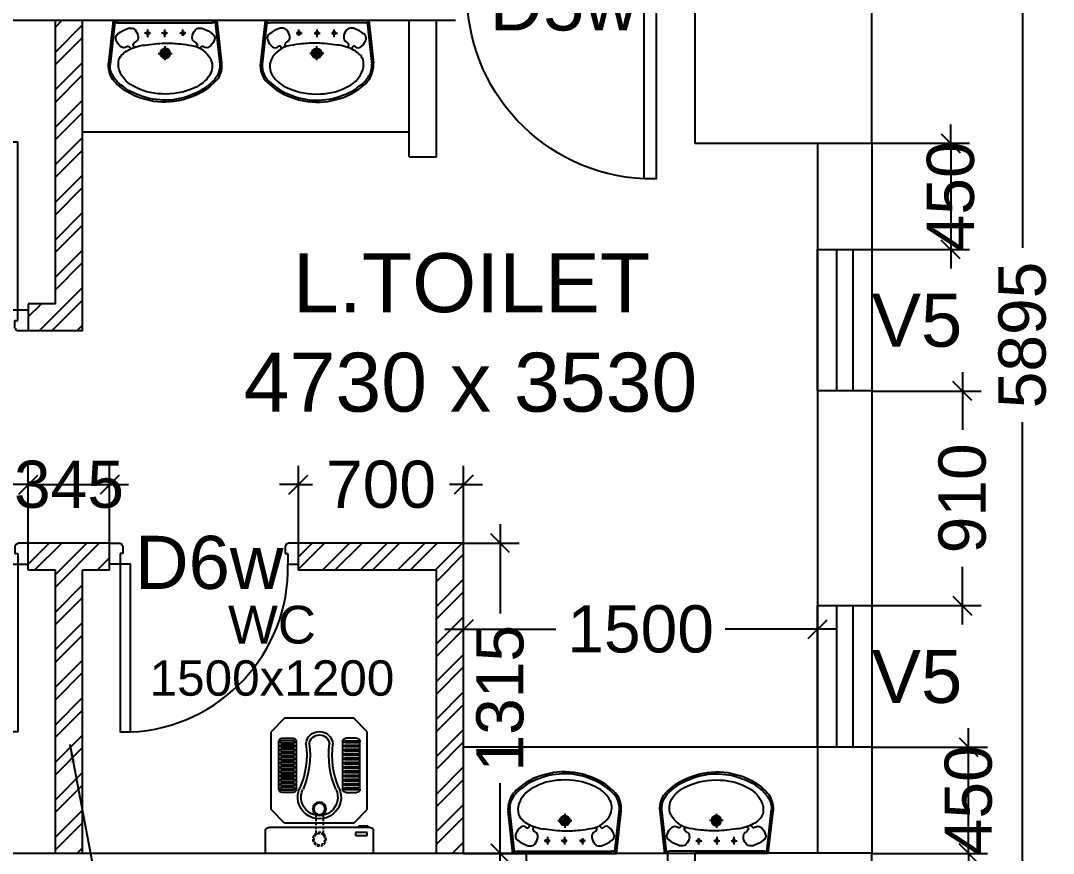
# Model space of a CAD drawing. Extents: x 6345096 to 6738923, y -6490958 to -6305885.
# Drawn here: x 6535432 to 6539809, y -6372246 to -6368716 of the extents above; entities that cross this region are included whole.
import ezdxf
from ezdxf.enums import TextEntityAlignment as Align

# ---------------------------------------------------------------- set-up
doc = ezdxf.new("R2010")
doc.units = 0
doc.header["$LTSCALE"] = 600
doc.header["$MEASUREMENT"] = 0
doc.header["$PDMODE"] = 35
doc.linetypes.add('HIDDEN', pattern=[0.375, 0.25, -0.125])
doc.layers.get('0').update_dxf_attribs({"linetype": 'CONTINUOUS'})
doc.layers.get('Defpoints').update_dxf_attribs({"linetype": 'CONTINUOUS'})
for name, color, linetype in [('DOOR', 32, 'CONTINUOUS'), ('HS', 251, 'CONTINUOUS'), ('joinery', 7, 'CONTINUOUS'), ('LA-column', 3, 'CONTINUOUS'), ('Room Dim', 1, 'CONTINUOUS'), ('T Wall', 8, 'CONTINUOUS'), ('TEXT', 6, 'CONTINUOUS'), ('Toi-Euip', 8, 'CONTINUOUS'), ('toi-fix', 46, 'CONTINUOUS'), ('Toi. Wall Hat', 3, 'CONTINUOUS'), ('Walls', 7, 'CONTINUOUS'), ('WIN', 151, 'CONTINUOUS'), ('Working Dim', 5, 'CONTINUOUS')]:
    doc.layers.add(name, color=color, linetype=linetype)
doc.styles.add('ari', font='arial.ttf')
doc.styles.add('ARIAL', font='arial.ttf')
doc.dimstyles.new('int. dim', dxfattribs={"dimtxt": 200, "dimasz": 80, "dimexe": 80, "dimexo": 0, "dimgap": 70, "dimtad": 0, "dimdec": 0, "dimzin": 12, "dimdsep": 46, "dimtxsty": 'ari', "dimblk": 'OBLIQUE', "dimcen": 2, "dimdle": 80, "dimclrd": 256, "dimclre": 256, "dimclrt": 6, "dimadec": 0, "dimazin": 0, "dimtfac": 1, "dimtdec": 0, "dimtix": 1, "dimtmove": 2, "dimatfit": 3, "dimfxl": 1, "dimtolj": 1, "dimtzin": 0, "dimlwd": -1, "dimlwe": -1, "dimarcsym": 0})

# ---------------------------------------------------------------- blocks, each defined once
blk = doc.blocks.new('A$C4D064DB7')
at = {"layer": 'Toi-Euip', "color": 8}
for p, q in [((-219.3, -1), (-239.3, 178)), ((-212.3, 5.4), (-232.3, 184.5)), ((212.2, 4.9), (232.3, 184.5)), ((219.2, -1), (239.3, 178)), ((-28.5, 137.9), (30, 137.9)), ((0.9, 167), (0.9, 107.5)), ((-61.3, 51.7), (-86.8, 51.7)), ((-73.1, 68.7), (-73.1, 37.2)), ((11.1, 51.7), (-14.3, 51.7)), ((-0.6, 68.7), (-0.6, 37.2)), ((87.9, 51.7), (62.5, 51.7)), ((76.2, 63.6), (76.2, 37.2)), ((-204.6, 8.3), (200.4, 8.3)), ((-219.3, -1), (219.2, -1))]:
    blk.add_line(p, q, dxfattribs=at)
for centre, radius in [((0.9, 137.9), 20.9), ((0.9, 137.9), 15), ((0.9, 137.9), 10.5), ((-73.1, 51.7), 6.23), ((-0.6, 51.7), 6.23), ((76.2, 51.7), 6.23)]:
    blk.add_circle(centre, radius, dxfattribs=at)
for centre, radius, start, end in [((-15, 63.3), 278.1, 103.6801, 133.1199), ((-52.1, 129.5), 194.1, 106.9894, 130.6854), ((-12.7, 69.4), 239.9, 90.5187, 121.0564), ((0.4, 42.8), 293.4, 66.1951, 111.8497), ((-3.7, 79.1), 265.8, 77.1391, 106.8516), ((4.5, 21.6), 288.4, 65.4107, 93.8454), ((11, 56.9), 284.8, 46.3845, 81.023), ((17.4, 64.4), 266.9, 46.2173, 67.6674), ((-135.9, 190.3), 102.7, 132.34, 168.5521), ((-115.7, 175.3), 119.3, 121.8415, 151.2146), ((-79.5, 166.9), 122.1, 117.7975, 160.6946), ((74.5, 158), 135.4, 31.8603, 68.3132), ((143.8, 190.8), 96.4, 352.3942, 48.6169), ((-156.9, 191.3), 75.7, 146.7911, 185.1402), ((131.4, 192.6), 68.8, 336.7779, 32.4081), ((140.9, 188.9), 91.5, 357.2238, 48.0895), ((-159.3, 187.8), 80.7, 163.2392, 186.9959), ((-105.8, 184.4), 91.8, 165.5854, 192.6546), ((-124.3, 195.5), 77.6, 203.693, 246.3813), ((98.1, 210.4), 106.4, 278.0202, 335.0221), ((-154.2, 64.6), 55.1, 124.9669, 161.6496), ((-174.7, 96.4), 17.3, 50.4642, 129.5358), ((-157.9, 115.7), 8.33, 226.0403, 306.1074), ((-73.6, 263.8), 161.7, 239.5902, 265.9719), ((-156.5, 116.7), 8.45, 294.5104, 30.3287), ((-126.4, 102.5), 8.28, 83.1526, 217.3039), ((-110.1, 109.7), 26, 208.2715, 253.614), ((33.5, 869.5), 776.1, 261.2228, 267.52), ((-3.1, 803.8), 709.6, 270.2431, 275.5482), ((44.3, 384), 287.3, 274.2321, 283.8267), ((112.1, 109.7), 26, 286.386, 331.7285), ((129.6, 102.2), 7.16, 318.2984, 78.6803), ((157.9, 115.9), 7.49, 165.1523, 247.9307), ((159.9, 115.7), 8.33, 233.8926, 313.9597), ((176.7, 96.4), 17.3, 50.4642, 129.5358), ((156.2, 64.6), 55.1, 18.3504, 55.0331), ((-188.7, 72.6), 20.1, 152.4908, 243.191), ((-120.2, 149.2), 122.2, 230.5982, 250.4136), ((-161, 71.5), 47.7, 305.0585, 347.193), ((-144.2, 69.4), 30.9, 343.9654, 29.9209), ((146.2, 69.4), 30.9, 150.0791, 196.0346), ((163, 71.5), 47.7, 192.807, 234.9415), ((122.2, 149.2), 122.2, 289.5864, 309.4018), ((190.7, 72.6), 20.1, 296.809, 27.5092), ((-200, -15.1), 23.9, 101.1451, 143.7785), ((-145.6, 63.1), 33, 241.9192, 291.3561), ((147.6, 63.1), 33, 248.6439, 298.0808), ((199.8, -16.6), 24.9, 38.7487, 88.5796)]:
    blk.add_arc(centre, radius, start, end, dxfattribs=at)
blk = doc.blocks.new('Z$W@#1841')
at = {"layer": 'DOOR'}
for p, q in [((-267.6, -167.4), (-317.3, -167.4)), ((-317.3, -167.4), (-317.3, -267.4)), ((-267.6, -217.9), (-267.6, -167.4)), ((533, -217.9), (533, -167.4)), ((533, -167.4), (582.7, -167.4)), ((582.7, -167.4), (582.7, -267.4)), ((-254.1, -217.9), (-267.6, -217.9)), ((-254.1, -253.9), (-254.1, -217.9)), ((519.5, -253.9), (519.5, -217.9)), ((519.5, -217.9), (533, -217.9)), ((-254.1, -253.9), (-256.3, -253.9)), ((519.5, -253.9), (521.7, -253.9)), ((-317.3, -267.4), (-267.6, -267.4)), ((-267.6, -267.4), (-267.6, -265.2)), ((533, -267.4), (533, -265.2)), ((582.7, -267.4), (533, -267.4))]:
    blk.add_line(p, q, dxfattribs=at)
blk.add_lwpolyline([(482.5, 633.2), (482.5, -167.4), (533, -167.4), (533, 633.2)], close=True, dxfattribs=at)
at = {"layer": 'DOOR', "color": 145}
blk.add_arc((518.4, -152.1), 786.1, 92.6177, 181.1129, dxfattribs=at)
at = {"layer": 'DOOR'}
for centre, start, end in [((-267.6, -253.9), 270, 0), ((533, -253.9), 180, 270)]:
    blk.add_arc(centre, 11.2, start, end, dxfattribs=at)
blk = doc.blocks.new('A$C37B60793')
at = {"layer": 'toi-fix', "color": 8}
for p, q in [((0, 303.1), (127, 303.1)), ((0, -306.5), (0, 303.1)), ((146, -287.4), (146, 284.1)), ((171.2, 195), (247.4, 271.2)), ((247.4, 271.2), (685.9, 271.2)), ((762.1, 195), (685.9, 271.2)), ((171.2, -195.4), (171.2, 195)), ((343.3, 148.1), (343.3, 207.9)), ((358.5, 218.7), (358.5, 139.2)), ((369.5, 218.7), (358.5, 218.7)), ((362.3, 226.9), (630.5, 226.9)), ((369.5, 139.2), (369.5, 218.7)), ((382.7, 218.7), (382.7, 139.2)), ((393.7, 218.7), (382.7, 218.7)), ((393.7, 139.2), (393.7, 218.7)), ((406.9, 218.7), (406.9, 139.2)), ((417.9, 218.7), (406.9, 218.7)), ((417.9, 139.2), (417.9, 218.7)), ((431, 218.7), (431, 139.2)), ((442.1, 218.7), (431, 218.7)), ((442.1, 139.2), (442.1, 218.7)), ((455.2, 218.7), (455.2, 139.2)), ((466.3, 218.7), (455.2, 218.7)), ((466.3, 139.2), (466.3, 218.7)), ((479.4, 218.7), (479.4, 139.2)), ((490.5, 218.7), (479.4, 218.7)), ((490.5, 139.2), (490.5, 218.7)), ((503.6, 218.7), (503.6, 139.2)), ((514.6, 218.7), (503.6, 218.7)), ((514.6, 139.2), (514.6, 218.7)), ((527.8, 218.7), (527.8, 139.2)), ((538.8, 218.7), (527.8, 218.7)), ((538.8, 139.2), (538.8, 218.7)), ((552, 218.7), (552, 139.2)), ((563, 218.7), (552, 218.7)), ((563, 139.2), (563, 218.7)), ((576.2, 218.7), (576.2, 139.2)), ((587.2, 218.7), (576.2, 218.7)), ((587.2, 139.2), (587.2, 218.7)), ((600.4, 218.7), (600.4, 139.2)), ((611.4, 218.7), (600.4, 218.7)), ((611.4, 139.2), (611.4, 218.7)), ((624.5, 218.7), (624.5, 139.2)), ((635.6, 218.7), (624.5, 218.7)), ((635.6, 139.2), (635.6, 218.7)), ((649.5, 207.9), (649.5, 148.1)), ((762.1, -195.4), (762.1, 195)), ((358.5, 139.2), (369.5, 139.2)), ((630.5, 129.1), (362.3, 129.1)), ((382.7, 139.2), (393.7, 139.2)), ((406.9, 139.2), (417.9, 139.2)), ((431, 139.2), (442.1, 139.2)), ((455.2, 139.2), (466.3, 139.2)), ((479.4, 139.2), (490.5, 139.2)), ((503.6, 139.2), (514.6, 139.2)), ((527.8, 139.2), (538.8, 139.2)), ((552, 139.2), (563, 139.2)), ((576.2, 139.2), (587.2, 139.2)), ((600.4, 139.2), (611.4, 139.2)), ((624.5, 139.2), (635.6, 139.2)), ((343.3, -151.5), (343.3, -211.2)), ((358.5, -222), (358.5, -142.6)), ((358.5, -142.6), (369.5, -142.6)), ((630.5, -132.4), (362.3, -132.4)), ((369.5, -142.6), (369.5, -222)), ((382.7, -222), (382.7, -142.6)), ((382.7, -142.6), (393.7, -142.6)), ((393.7, -142.6), (393.7, -222)), ((406.9, -222), (406.9, -142.6)), ((406.9, -142.6), (417.9, -142.6)), ((417.9, -142.6), (417.9, -222)), ((431, -222), (431, -142.6)), ((431, -142.6), (442.1, -142.6)), ((442.1, -142.6), (442.1, -222)), ((455.2, -222), (455.2, -142.6)), ((455.2, -142.6), (466.3, -142.6)), ((466.3, -142.6), (466.3, -222)), ((479.4, -222), (479.4, -142.6)), ((479.4, -142.6), (490.5, -142.6)), ((490.5, -142.6), (490.5, -222)), ((503.6, -222), (503.6, -142.6)), ((503.6, -142.6), (514.6, -142.6)), ((514.6, -142.6), (514.6, -222)), ((527.8, -222), (527.8, -142.6)), ((527.8, -142.6), (538.8, -142.6)), ((538.8, -142.6), (538.8, -222)), ((552, -222), (552, -142.6)), ((552, -142.6), (563, -142.6)), ((563, -142.6), (563, -222)), ((576.2, -222), (576.2, -142.6)), ((576.2, -142.6), (587.2, -142.6)), ((587.2, -142.6), (587.2, -222)), ((600.4, -222), (600.4, -142.6)), ((600.4, -142.6), (611.4, -142.6)), ((611.4, -142.6), (611.4, -222)), ((624.5, -222), (624.5, -142.6)), ((624.5, -142.6), (635.6, -142.6)), ((635.6, -142.6), (635.6, -222)), ((649.5, -211.2), (649.5, -151.5)), ((117.8, -205), (100.3, -205)), ((100.3, -205), (100.3, -270.7)), ((117.8, -270.7), (117.8, -205)), ((153.7, -221.4), (147.5, -221.4)), ((147.5, -221.4), (147.5, -276.8)), ((153.7, -276.8), (153.7, -221.4)), ((171.2, -195.4), (247.4, -271.6)), ((369.5, -222), (358.5, -222)), ((362.3, -230.3), (630.5, -230.3)), ((393.7, -222), (382.7, -222)), ((417.9, -222), (406.9, -222)), ((442.1, -222), (431, -222)), ((466.3, -222), (455.2, -222)), ((490.5, -222), (479.4, -222)), ((514.6, -222), (503.6, -222)), ((538.8, -222), (527.8, -222)), ((563, -222), (552, -222)), ((587.2, -222), (576.2, -222)), ((611.4, -222), (600.4, -222)), ((635.6, -222), (624.5, -222)), ((685.9, -271.6), (762.1, -195.4)), ((100.3, -270.7), (117.8, -270.7)), ((147.5, -276.8), (153.7, -276.8)), ((247.4, -271.6), (685.9, -271.6)), ((0, -306.5), (127, -306.5))]:
    blk.add_line(p, q, dxfattribs=at)
at = {"layer": 'toi-fix', "color": 8, "linetype": 'HIDDEN', "ltscale": 0.1}
for p, q in [((219.3, 19), (111.7, 19)), ((219.3, -22.3), (111.7, -22.3))]:
    blk.add_line(p, q, dxfattribs=at)
at = {"layer": 'toi-fix', "color": 8, "extrusion": (0, 0, -1)}
for centre, major_axis, start_param, end_param in [((127, 284.1), (-13.5, -13.5), 2.356194, 3.926991), ((362.3, 207.9), (13.5, -13.5), 2.356194, 3.926991), ((630.5, 207.9), (-13.5, -13.5), 2.356194, 3.926991), ((316.3, -1.7), (0, -122.2), -0.449608, 3.591264), ((362.3, 148.1), (-13.5, -13.5), -0.785398, 0.785398), ((630.5, 148.1), (-13.5, -13.5), 3.926991, 5.497787), ((316.3, -1.7), (0, -103.2), -0.449671, 3.591202), ((554, 536.4), (-29.4, -484.3), -0.19615, 0.346746), ((554, 536.4), (-11.6, -466), -0.160496, 0.3824), ((611.1, -1.7), (-54, -54), 2.434309, 5.419673), ((251.3, -1.7), (-26.9, -26.9), 0.785398, 7.068583), ((251.3, -1.7), (-22.5, -22.5), 0.785398, 7.068583), ((611.1, -1.7), (40.6, -40.6), 4.005105, 6.990469), ((554, -539.7), (29.4, -484.3), 2.794864, 3.33776), ((554, -539.7), (11.6, -466), 2.7592, 3.302095), ((362.3, -151.5), (13.5, -13.5), 2.356194, 3.926991), ((630.5, -151.5), (13.5, -13.5), 3.926991, 5.497787), ((362.3, -211.2), (-13.5, -13.5), -0.785398, 0.785398), ((630.5, -211.2), (13.5, -13.5), 5.497787, 7.068583), ((127, -287.4), (13.5, -13.5), 5.497787, 7.068583)]:
    blk.add_ellipse(centre, major_axis=major_axis, ratio=1, start_param=start_param, end_param=end_param, dxfattribs=at)
at = {"layer": 'toi-fix', "color": 8, "linetype": 'HIDDEN', "ltscale": 0.1, "extrusion": (0, 0, -1)}
for major_axis, start_param, end_param in [((26.9, -26.9), 2.356194490188911, 8.639379797368496), ((22.5, -22.5), 2.356194490188169, 8.639379797367756)]:
    blk.add_ellipse((79.7, -1.7), major_axis=major_axis, ratio=1, start_param=start_param, end_param=end_param, dxfattribs=at)
blk = doc.blocks.new('_Oblique')
at = {"color": 0, "linetype": 'ByBlock', "lineweight": -2}
blk.add_line((-0.5, -0.5), (0.5, 0.5), dxfattribs=at)
blk = doc.blocks.new('*D521')
at = {"layer": 'Defpoints', "color": 0, "transparency": 16777216}
for p in [(6539039.5, -6369235.6, 10.3), (6539039.5, -6369685.6, 10.3), (6539373.7, -6369685.6)]:
    blk.add_point(p, dxfattribs=at)
at = {"layer": 'Working Dim', "transparency": 16777216}
for p, q in [((6539373.7, -6369235.6), (6539373.7, -6369155.6)), ((6539039.5, -6369235.6), (6539453.7, -6369235.6)), ((6539373.7, -6369235.6), (6539373.7, -6369685.6)), ((6539039.5, -6369685.6), (6539453.7, -6369685.6)), ((6539373.7, -6369685.6), (6539373.7, -6369765.6))]:
    blk.add_line(p, q, dxfattribs=at)
at = {"layer": 'Working Dim', "transparency": 16777216, "xscale": 80, "yscale": 80, "zscale": 80}
for p, rotation in [((6539373.7, -6369235.6), 270), ((6539373.7, -6369685.6), 90)]:
    blk.add_blockref('_Oblique', p, dxfattribs=dict(at, rotation=rotation))
at = {"layer": 'Working Dim', "color": 6, "transparency": 16777216, "insert": (6539373.7, -6369460.6), "char_height": 200, "attachment_point": 5, "rotation": 90, "style": 'ari'}
blk.add_mtext('\\A1;450', dxfattribs=at)
blk = doc.blocks.new('*D522')
at = {"layer": 'Defpoints', "color": 0, "transparency": 16777216}
for p in [(6539039.5, -6371795.5), (6539449.1, -6371795.5), (6539039.5, -6372245.6, 5.1)]:
    blk.add_point(p, dxfattribs=at)
at = {"layer": 'Working Dim', "transparency": 16777216}
for p, q in [((6539449.1, -6371795.5), (6539449.1, -6371715.5)), ((6539039.5, -6371795.5), (6539529.1, -6371795.5)), ((6539449.1, -6372245.6), (6539449.1, -6371795.5)), ((6539039.5, -6372245.6), (6539529.1, -6372245.6)), ((6539449.1, -6372245.6), (6539449.1, -6372325.6))]:
    blk.add_line(p, q, dxfattribs=at)
at = {"layer": 'Working Dim', "transparency": 16777216, "xscale": 80, "yscale": 80, "zscale": 80}
for p, rotation in [((6539449.1, -6371795.5), 270), ((6539449.1, -6372245.6), 90)]:
    blk.add_blockref('_Oblique', p, dxfattribs=dict(at, rotation=rotation))
at = {"layer": 'Working Dim', "color": 6, "transparency": 16777216, "insert": (6539449.1, -6372020.6), "char_height": 200, "attachment_point": 5, "rotation": 90, "style": 'ari'}
blk.add_mtext('\\A1;450', dxfattribs=at)
blk = doc.blocks.new('*D523')
at = {"layer": 'Defpoints', "color": 0, "transparency": 16777216}
for p in [(6539039.5, -6370285.6, 10.3), (6539423.3, -6370285.6), (6539039.5, -6371195.5)]:
    blk.add_point(p, dxfattribs=at)
at = {"layer": 'Working Dim', "transparency": 16777216}
for p, q in [((6539423.3, -6370205.6), (6539423.3, -6370450)), ((6539039.5, -6370285.6), (6539503.3, -6370285.6)), ((6539423.3, -6371275.5), (6539423.3, -6371031.2)), ((6539039.5, -6371195.5), (6539503.3, -6371195.5))]:
    blk.add_line(p, q, dxfattribs=at)
at = {"layer": 'Working Dim', "transparency": 16777216, "xscale": 80, "yscale": 80, "zscale": 80}
for p, rotation in [((6539423.3, -6370285.6), 90), ((6539423.3, -6371195.5), 270)]:
    blk.add_blockref('_Oblique', p, dxfattribs=dict(at, rotation=rotation))
at = {"layer": 'Working Dim', "color": 6, "transparency": 16777216, "insert": (6539423.3, -6370740.6), "char_height": 200, "attachment_point": 5, "rotation": 90, "style": 'ari'}
blk.add_mtext('\\A1;910', dxfattribs=at)
blk = doc.blocks.new('*D528')
at = {"layer": 'Defpoints', "color": 0, "transparency": 16777216}
for p in [(6537309.4, -6371295.4), (6538809.5, -6371295.4), (6538809.5, -6371295.4)]:
    blk.add_point(p, dxfattribs=at)
at = {"layer": 'Working Dim', "transparency": 16777216}
for p, q in [((6537309.4, -6371295.4), (6537309.4, -6371215.4)), ((6538809.5, -6371295.4), (6538809.5, -6371215.4)), ((6537229.4, -6371295.4), (6537700.6, -6371295.4)), ((6538889.5, -6371295.4), (6538418.3, -6371295.4))]:
    blk.add_line(p, q, dxfattribs=at)
at = {"layer": 'Working Dim', "transparency": 16777216, "xscale": 80, "yscale": 80, "zscale": 80, "rotation": 180}
blk.add_blockref('_Oblique', (6537309.4, -6371295.4), dxfattribs=at)
at = {"layer": 'Working Dim', "transparency": 16777216, "xscale": 80, "yscale": 80, "zscale": 80}
blk.add_blockref('_Oblique', (6538809.5, -6371295.4), dxfattribs=at)
at = {"layer": 'Working Dim', "color": 6, "transparency": 16777216, "insert": (6538059.5, -6371295.4), "char_height": 200, "attachment_point": 5, "style": 'ari'}
blk.add_mtext('\\A1;1500', dxfattribs=at)
blk = doc.blocks.new('*D529')
at = {"layer": 'Defpoints', "color": 0, "transparency": 16777216}
for p in [(6537309.4, -6370930.6), (6537464.3, -6370930.6), (6537309.4, -6372245.6)]:
    blk.add_point(p, dxfattribs=at)
at = {"layer": 'Working Dim', "transparency": 16777216}
for p, q in [((6537464.3, -6370850.6), (6537464.3, -6371228.1)), ((6537309.4, -6370930.6), (6537544.3, -6370930.6)), ((6537464.3, -6372325.6), (6537464.3, -6371948.1)), ((6537309.4, -6372245.6), (6537544.3, -6372245.6))]:
    blk.add_line(p, q, dxfattribs=at)
at = {"layer": 'Working Dim', "transparency": 16777216, "xscale": 80, "yscale": 80, "zscale": 80}
for p, rotation in [((6537464.3, -6370930.6), 90), ((6537464.3, -6372245.6), 270)]:
    blk.add_blockref('_Oblique', p, dxfattribs=dict(at, rotation=rotation))
at = {"layer": 'Working Dim', "color": 6, "transparency": 16777216, "insert": (6537464.3, -6371588.1), "char_height": 200, "attachment_point": 5, "rotation": 90, "style": 'ari'}
blk.add_mtext('\\A1;1315', dxfattribs=at)
blk = doc.blocks.new('*D531')
at = {"layer": 'Defpoints', "color": 0, "transparency": 16777216}
for p in [(6535809.4, -6370682.3), (6535464.4, -6370930.6), (6535809.4, -6370930.6)]:
    blk.add_point(p, dxfattribs=at)
at = {"layer": 'Working Dim', "transparency": 16777216}
for p, q in [((6535464.4, -6370930.6), (6535464.4, -6370602.3)), ((6535809.4, -6370930.6), (6535809.4, -6370602.3)), ((6535464.4, -6370682.3), (6535384.4, -6370682.3)), ((6535464.4, -6370682.3), (6535809.4, -6370682.3)), ((6535809.4, -6370682.3), (6535889.4, -6370682.3))]:
    blk.add_line(p, q, dxfattribs=at)
at = {"layer": 'Working Dim', "transparency": 16777216, "xscale": 80, "yscale": 80, "zscale": 80}
blk.add_blockref('_Oblique', (6535464.4, -6370682.3), dxfattribs=at)
at = {"layer": 'Working Dim', "transparency": 16777216, "xscale": 80, "yscale": 80, "zscale": 80, "rotation": 180}
blk.add_blockref('_Oblique', (6535809.4, -6370682.3), dxfattribs=at)
at = {"layer": 'Working Dim', "color": 6, "transparency": 16777216, "insert": (6535636.9, -6370682.3), "char_height": 200, "attachment_point": 5, "style": 'ari'}
blk.add_mtext('\\A1;345', dxfattribs=at)
blk = doc.blocks.new('*D532')
at = {"layer": 'Defpoints', "color": 0, "transparency": 16777216}
for p in [(6537309.4, -6370682.3), (6536609.4, -6370930.6), (6537309.4, -6370930.6)]:
    blk.add_point(p, dxfattribs=at)
at = {"layer": 'Working Dim', "transparency": 16777216}
for p, q in [((6536609.4, -6370930.6), (6536609.4, -6370602.3)), ((6537309.4, -6370930.6), (6537309.4, -6370602.3)), ((6536609.4, -6370682.3), (6536529.4, -6370682.3)), ((6536609.4, -6370682.3), (6536669.6, -6370682.3)), ((6537309.4, -6370682.3), (6537249.2, -6370682.3)), ((6537309.4, -6370682.3), (6537389.4, -6370682.3))]:
    blk.add_line(p, q, dxfattribs=at)
at = {"layer": 'Working Dim', "transparency": 16777216, "xscale": 80, "yscale": 80, "zscale": 80}
blk.add_blockref('_Oblique', (6536609.4, -6370682.3), dxfattribs=at)
at = {"layer": 'Working Dim', "transparency": 16777216, "xscale": 80, "yscale": 80, "zscale": 80, "rotation": 180}
blk.add_blockref('_Oblique', (6537309.4, -6370682.3), dxfattribs=at)
at = {"layer": 'Working Dim', "color": 6, "transparency": 16777216, "insert": (6536959.4, -6370682.3), "char_height": 200, "attachment_point": 5, "style": 'ari'}
blk.add_mtext('\\A1;700', dxfattribs=at)
blk = doc.blocks.new('*D542')
at = {"layer": 'Defpoints', "color": 0, "transparency": 16777216}
for p in [(6539677.4, -6367100.6), (6539766.2, -6367100.6, -1.1), (6539039.5, -6372995.6, 5.1)]:
    blk.add_point(p, dxfattribs=at)
at = {"layer": 'Working Dim', "transparency": 16777216}
for p, q in [((6539677.4, -6367020.6), (6539677.4, -6369678.7)), ((6539766.2, -6367100.6), (6539597.4, -6367100.6)), ((6539677.4, -6373075.6), (6539677.4, -6370417.5)), ((6539039.5, -6372995.6), (6539757.4, -6372995.6))]:
    blk.add_line(p, q, dxfattribs=at)
at = {"layer": 'Working Dim', "transparency": 16777216, "xscale": 80, "yscale": 80, "zscale": 80}
for p, rotation in [((6539677.4, -6367100.6), 90), ((6539677.4, -6372995.6), 270)]:
    blk.add_blockref('_Oblique', p, dxfattribs=dict(at, rotation=rotation))
at = {"layer": 'Working Dim', "color": 6, "transparency": 16777216, "insert": (6539677.4, -6370048.1), "char_height": 200, "attachment_point": 5, "rotation": 90, "style": 'ari'}
blk.add_mtext('\\A1;5895', dxfattribs=at)
blk = doc.blocks.new('A$C2CD672AE')
at = {"layer": 'T Wall', "color": 8, "linetype": 'HIDDEN'}
for p, q in [((5260, 86508.3), (5260, 87708.3)), ((5375, 86393.3), (5375, 87708.3)), ((6760, 87131.6, 7.2), (6760, 87708.3, 7.2)), ((6875, 87131.6, 7.2), (6875, 87708.3, 7.2)), ((6760, 87131.6, 7.2), (6875, 87131.6, 7.2)), ((5260, 86508.3), (5145, 86508.3)), ((5145, 86508.3), (5145, 86393.3)), ((5375, 86393.3), (5145, 86393.3)), ((5490, 85493.3), (5145, 85493.3)), ((5145, 85378.3), (5145, 85493.3)), ((5490, 85378.3), (5490, 85493.3)), ((6990, 85493.3), (6290, 85493.3)), ((6290, 85378.3), (6290, 85493.3)), ((6990, 84178.3), (6990, 85493.3)), ((5260, 85378.3), (5145, 85378.3)), ((5260, 84178.3), (5260, 85378.3)), ((5375, 84178.3), (5375, 85378.3)), ((5490, 85378.3), (5375, 85378.3)), ((6875, 85378.3), (6290, 85378.3)), ((6875, 84178.3), (6875, 85378.3))]:
    blk.add_line(p, q, dxfattribs=at)
at = {"layer": 'toi-fix', "color": 8, "linetype": 'HIDDEN'}
for p, q in [((6760, 87236.2), (5375, 87236.2)), ((8490.1, 84628.3), (6990, 84628.3))]:
    blk.add_line(p, q, dxfattribs=at)
at = {"layer": 'Walls', "color": 8, "linetype": 'HIDDEN'}
for p, q in [((6955.1, 87708.3), (3760, 87708.3)), ((8490.1, 87188.3), (8490.1, 84178.3)), ((8720.1, 87188.3), (8720.1, 84178.3)), ((7970.1, 84178.3), (3760, 84178.3))]:
    blk.add_line(p, q, dxfattribs=at)

msp = doc.modelspace()

# ---------------------------------------------------------------- hatches: boundary and pattern name
at = {"layer": 'Toi. Wall Hat'}
h = msp.add_hatch(dxfattribs=at)
h.set_pattern_fill('ANSI32', color=10, scale=300, style=0)
h.set_pattern_definition([(45, (6534079.39, -6370030.58), (-79.5495, 79.5495), []), (45, (6534132.42, -6370030.58), (-79.5495, 79.5495), [])])
h.paths.add_polyline_path([(6534664.388, -6370030.581), (6534664.388, -6369915.581), (6534079.388, -6369915.581), (6534079.388, -6370030.581)])
h.paths.add_polyline_path([(6535579.388, -6369915.581), (6535464.388, -6369915.581), (6535464.388, -6370030.581), (6535694.388, -6370030.581), (6535694.388, -6368715.581), (6535579.388, -6368715.581)])
h = msp.add_hatch(dxfattribs=at)
h.set_pattern_fill('ANSI32', color=10, scale=300, style=0)
h.set_pattern_definition([(45, (6534079.39, -6372245.58), (-79.5495, 79.5495), []), (45, (6534132.42, -6372245.58), (-79.5495, 79.5495), [])])
h.paths.add_polyline_path([(6534664.388, -6370930.581), (6534079.388, -6370930.581), (6534079.388, -6371045.581), (6534664.388, -6371045.581)])
h.paths.add_polyline_path([(6535694.388, -6371045.581), (6535809.388, -6371045.581), (6535809.388, -6370930.581), (6535464.388, -6370930.581), (6535464.388, -6371019.455), (6535464.388, -6371045.581), (6535579.388, -6371045.581), (6535579.388, -6372245.581), (6535694.388, -6372245.581)])
h.paths.add_polyline_path([(6537309.388, -6370930.581), (6536609.388, -6370930.581), (6536609.388, -6371045.581), (6537194.388, -6371045.581), (6537194.388, -6372245.581), (6537309.388, -6372245.581)])

# ---------------------------------------------------------------- linework, layer by layer
at = {"layer": 'LA-column', "color": 2, "elevation": 5.131}
msp.add_lwpolyline([(6538289.524, -6369235.577), (6539039.524, -6369235.577), (6539039.524, -6368485.577), (6538289.524, -6368485.577)], close=True, dxfattribs=at)
at = {"layer": 'LA-column', "color": 2}
msp.add_lwpolyline([(6538289.388, -6372995.366), (6539039.388, -6372995.366), (6539039.388, -6372245.366), (6538289.388, -6372245.366)], close=True, dxfattribs=at)
at = {"layer": 'T Wall', "color": 6, "linetype": 'Continuous'}
for p, q in [((6535579.388, -6369915.581), (6535579.388, -6368715.581)), ((6535694.388, -6370030.581), (6535694.388, -6368715.581)), ((6537079.388, -6369292.289, 7.223), (6537079.388, -6368715.581, 7.223)), ((6537194.388, -6369292.289, 7.223), (6537194.388, -6368715.581, 7.223)), ((6537079.388, -6369292.289, 7.223), (6537194.388, -6369292.289, 7.223)), ((6535579.388, -6369915.581), (6535464.388, -6369915.581)), ((6535464.388, -6369915.581), (6535464.388, -6370030.581)), ((6535694.388, -6370030.581), (6535464.388, -6370030.581)), ((6535809.388, -6370930.581), (6535464.388, -6370930.581)), ((6535464.388, -6371045.581), (6535464.388, -6370930.581)), ((6535809.388, -6371045.581), (6535809.388, -6370930.581)), ((6537309.388, -6370930.581), (6536609.388, -6370930.581)), ((6536609.388, -6371045.581), (6536609.388, -6370930.581)), ((6537309.388, -6372245.581), (6537309.388, -6370930.581)), ((6535579.388, -6371045.581), (6535464.388, -6371045.581)), ((6535579.388, -6372245.581), (6535579.388, -6371045.581)), ((6535694.388, -6372245.581), (6535694.388, -6371045.581)), ((6535809.388, -6371045.581), (6535694.388, -6371045.581)), ((6537194.388, -6371045.581), (6536609.388, -6371045.581)), ((6537194.388, -6372245.581), (6537194.388, -6371045.581))]:
    msp.add_line(p, q, dxfattribs=at)
at = {"layer": 'toi-fix'}
for p, q in [((6537079.388, -6369187.682), (6535694.388, -6369187.682)), ((6538809.524, -6371795.564), (6537309.388, -6371795.564))]:
    msp.add_line(p, q, dxfattribs=at)
at = {"layer": 'Walls'}
for p, q in [((6537274.524, -6368715.581), (6534079.388, -6368715.581)), ((6538809.524, -6369235.577), (6538809.524, -6372245.581)), ((6539039.524, -6369235.577), (6539039.524, -6372245.564)), ((6538289.524, -6372245.581), (6534079.388, -6372245.581))]:
    msp.add_line(p, q, dxfattribs=at)
at = {"layer": 'WIN', "linetype": 'Continuous', "elevation": 10.262}
for points in [[(6538809.524, -6370285.577), (6538809.524, -6369685.577), (6539039.524, -6369685.577), (6539039.524, -6370285.577)], [(6538890.865, -6370285.577), (6538890.865, -6369685.577), (6538958.183, -6369685.577), (6538958.183, -6370285.577)]]:
    msp.add_lwpolyline(points, close=True, dxfattribs=at)
at = {"layer": 'WIN', "linetype": 'Continuous'}
for points in [[(6538809.524, -6371795.547), (6538809.524, -6371195.547), (6539039.524, -6371195.547), (6539039.524, -6371795.547)], [(6538890.865, -6371795.547), (6538890.865, -6371195.547), (6538958.183, -6371195.547), (6538958.183, -6371795.547)], [(6537574.524, -6372475.581), (6538174.524, -6372475.581), (6538174.524, -6372245.581), (6537574.524, -6372245.581)]]:
    msp.add_lwpolyline(points, close=True, dxfattribs=at)

# ---------------------------------------------------------------- block references
at = {"layer": 'DOOR', "linetype": 'Continuous', "xscale": -1, "rotation": 180}
msp.add_blockref('Z$W@#1841', (6537591.808, -6368752.989, 5.131), dxfattribs=at)
at = {"layer": 'DOOR', "linetype": 'Continuous', "xscale": 0.8887360580265522, "yscale": 0.8887360580265522, "zscale": 0.8887360580265522}
msp.add_blockref('Z$W@#1841', (6534946.508, -6369792.926), dxfattribs=at)
at = {"layer": 'DOOR', "linetype": 'Continuous', "rotation": 180}
for p, xscale, yscale, zscale in [((6534946.508, -6371168.236), -0.8887360580265522, 0.8887360543012619, 0.8887360539016367), ((6536327.269, -6371168.236), 0.8887360580265522, 0.8887360580265522, 0.8887360580265522)]:
    msp.add_blockref('Z$W@#1841', p, dxfattribs=dict(at, xscale=xscale, yscale=yscale, zscale=zscale))
at = {"layer": 'HS'}
msp.add_blockref('A$C2CD672AE', (6530319.294, -6456423.902, 8.17), dxfattribs=at)
at = {"layer": 'toi-fix', "xscale": -1, "rotation": 180}
msp.add_blockref('A$C4D064DB7', (6536043.864, -6368716.595, 5.131), dxfattribs=at)
at = {"layer": 'toi-fix', "rotation": 180}
msp.add_blockref('A$C4D064DB7', (6536687.891, -6368716.595, 5.131), dxfattribs=at)
at = {"layer": 'toi-fix', "color": 7, "xscale": 0.7511875331401825, "yscale": 0.7511875331401825, "zscale": 0.7511875331401825, "rotation": 90}
msp.add_blockref('A$C37B60793', (6536697.18, -6372245.541, 0.696), dxfattribs=at)
at = {"layer": 'toi-fix'}
msp.add_blockref('A$C4D064DB7', (6537737.442, -6372244.567, 5.131), dxfattribs=at)
at = {"layer": 'toi-fix', "xscale": -1}
msp.add_blockref('A$C4D064DB7', (6538381.47, -6372244.567, 5.131), dxfattribs=at)

# ---------------------------------------------------------------- texts
at = {"layer": 'joinery', "style": 'ari'}
for s, p in [('D5w', (6537733.252, -6368757.309)), ('V5', (6539230.473, -6370097.935, 0.696)), ('D6w', (6536231.517, -6371124.543)), ('V5', (6539230.473, -6371607.906, -9.566))]:
    msp.add_text(s, height=225, dxfattribs=at).set_placement(p, align=Align.CENTER)
at = {"layer": 'Room Dim', "style": 'ARIAL'}
for s, height, p in [('4730 x 3530', 250, (6537338.737, -6370373.19, 0.696)), ('1500x1200', 150, (6536497.309, -6371577.255))]:
    msp.add_text(s, height=height, dxfattribs=at).set_placement(p, align=Align.CENTER)
at = {"layer": 'TEXT', "color": 7, "style": 'ARIAL'}
for s, height, p in [('L.TOILET', 250, (6537343.512, -6369951.442, 0.696)), ('WC', 160, (6536497.309, -6371356.145))]:
    msp.add_text(s, height=height, dxfattribs=at).set_placement(p, align=Align.CENTER)

# ---------------------------------------------------------------- dimensions: what is measured, and where the dimension line sits
at = {"layer": 'Working Dim', "color": 6}
for base, p1, p2, picture, middle in [((6539677.362, -6367100.633), (6539039.524, -6372995.581, 5.131), (6539766.229, -6367100.633, -1.086), '*D542', (6539677.362, -6370048.107)), ((6539373.69, -6369685.577), (6539039.524, -6369235.577, 10.262), (6539039.524, -6369685.577, 10.262), '*D521', (6539373.69, -6369460.577)), ((6539423.337, -6370285.577), (6539039.524, -6371195.547), (6539039.524, -6370285.577, 10.262), '*D523', (6539423.337, -6370740.562)), ((6537464.263, -6370930.581), (6537309.388, -6372245.581), (6537309.388, -6370930.581), '*D529', (6537464.263, -6371588.081)), ((6539449.055, -6371795.547), (6539039.524, -6372245.564, 5.131), (6539039.524, -6371795.547), '*D522', (6539449.055, -6372020.556))]:
    dim = msp.add_linear_dim(base=base, p1=p1, p2=p2, angle=90, dimstyle='int. dim', override={"dimtxt": 200, "dimarcsym": 1}, dxfattribs=at)
    dim.commit()
    dim.dimension.update_dxf_attribs({"geometry": picture, "text_midpoint": middle})
for base, p1, p2, picture, middle in [((6535809.388, -6370682.327), (6535464.388, -6370930.581), (6535809.388, -6370930.581), '*D531', (6535636.888, -6370682.327)), ((6537309.388, -6370682.327), (6536609.388, -6370930.581), (6537309.388, -6370930.581), '*D532', (6536959.388, -6370682.327)), ((6538809.524, -6371295.369), (6537309.388, -6371295.369), (6538809.524, -6371295.369), '*D528', (6538059.456, -6371295.369))]:
    dim = msp.add_linear_dim(base=base, p1=p1, p2=p2, dimstyle='int. dim', override={"dimtxt": 200, "dimarcsym": 1}, dxfattribs=at)
    dim.commit()
    dim.dimension.update_dxf_attribs({"geometry": picture, "text_midpoint": middle})

# ---------------------------------------------------------------- leaders
msp.add_leader([(6535640.024, -6371782.738), (6536228.142, -6374882.616), (6536890.903, -6374882.616)], dimstyle='int. dim', override={"dimtxt": 200, "dimarcsym": 1}, dxfattribs=at)

doc.saveas('drawing.dxf')
